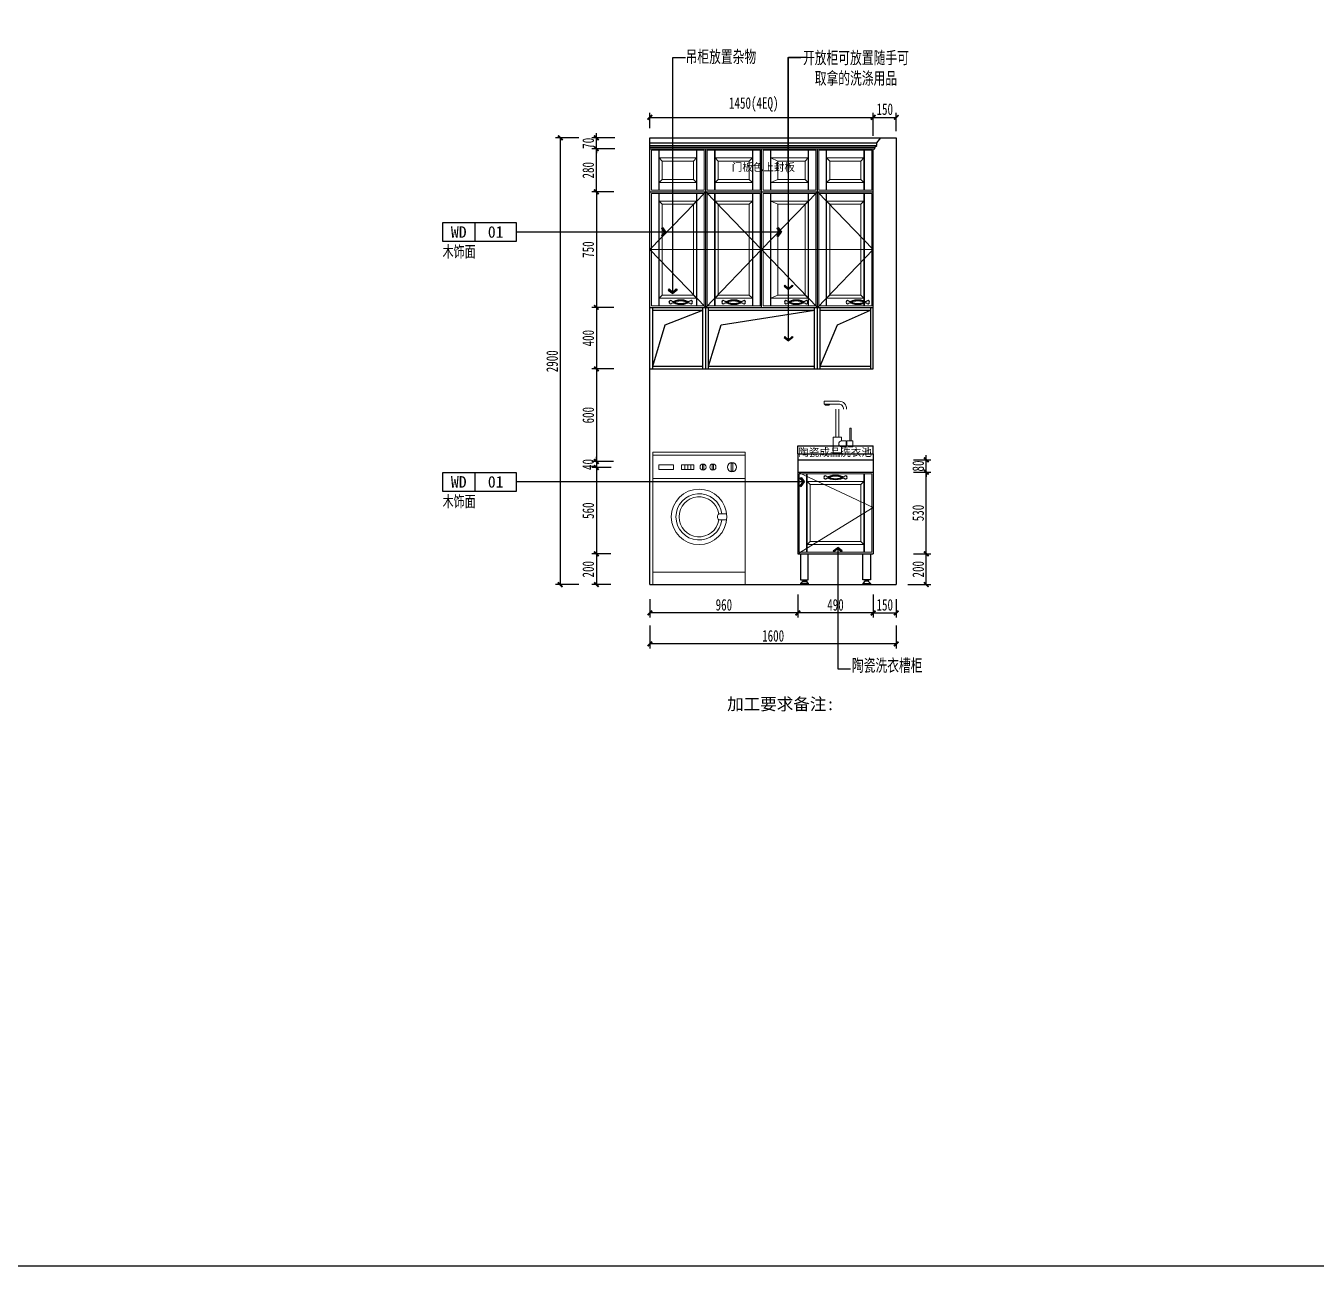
# Model space of a CAD drawing. Header units: millimetres. Extents: x 3104083 to 3173399, y -3165492 to -3044687.
# Drawn here: x 3148257 to 3156638, y -3165492 to -3157441 of the extents above; entities that cross this region are included whole.
import ezdxf
from ezdxf.enums import TextEntityAlignment as Align

# ---------------------------------------------------------------- set-up
doc = ezdxf.new("R2010")
doc.units = ezdxf.units.MM
doc.header["$LTSCALE"] = 500
doc.header["$MEASUREMENT"] = 0
doc.header["$PDMODE"] = 2
doc.linetypes.add('ACAD_ISO03W100', pattern=[30, 12, -18])
doc.layers.get('0').update_dxf_attribs({"linetype": 'CONTINUOUS'})
doc.layers.get('DEFPOINTS').update_dxf_attribs({"linetype": 'CONTINUOUS'})
for name, color, linetype in [('D-节点尺寸', 5, 'CONTINUOUS'), ('P-完成面', 3, 'CONTINUOUS'), ('W-基础引线', 35, 'CONTINUOUS'), ('W-文字', 35, 'CONTINUOUS'), ('ZB_厨柜', 7, 'CONTINUOUS'), ('台面', 4, 'CONTINUOUS'), ('柜体', 2, 'CONTINUOUS')]:
    doc.layers.add(name, color=color, linetype=linetype)
for name, color, linetype, lineweight in [('墙体', 6, 'CONTINUOUS', 25), ('电器', 85, 'CONTINUOUS', 15), ('辅助线', 252, 'CONTINUOUS', 13)]:
    doc.layers.add(name, color=color, linetype=linetype, lineweight=lineweight)
doc.styles.add('DIM', font='SimSun.ttf', dxfattribs={"width": 0.7})
doc.styles.add('NAME-1', font='SIMHEI.TTF')
doc.styles.add('WORD-1', font='SimSun.ttf', dxfattribs={"width": 0.7})
doc.styles.add('ZB_宋体', font='SimSun.ttf', dxfattribs={"height": 80})
doc.dimstyles.new('30', dxfattribs={"dimscale": 30, "dimtxt": 2.5, "dimasz": 1, "dimexe": 1, "dimexo": 1, "dimgap": 0.5, "dimtad": 1, "dimdec": 0, "dimzin": 0, "dimdsep": 46, "dimtxsty": 'DIM', "dimblk": 'ARCHTICK', "dimcen": 0, "dimclrd": 5, "dimclre": 5, "dimclrt": 35, "dimadec": 0, "dimazin": 0, "dimtfac": 0.5, "dimtdec": 0, "dimtix": 1, "dimtmove": 2, "dimatfit": 2, "dimldrblk": 'A', "dimfxl": 0, "dimtolj": 1, "dimtzin": 0, "dimlwd": -1, "dimlwe": -1, "dimarcsym": 0})
doc.dimstyles.new('基础引线', dxfattribs={"dimtxt": 3, "dimasz": 0.7, "dimexe": 2, "dimexo": 6, "dimgap": 1, "dimtad": 1, "dimdec": 0, "dimdsep": 46, "dimtxsty": 'Standard', "dimblk1": 'A', "dimblk2": 'A', "dimsah": 1, "dimcen": 3, "dimdle": 200, "dimclrd": 256, "dimclre": 256, "dimclrt": 2, "dimadec": 0, "dimazin": 0, "dimtfac": 1, "dimtdec": 0, "dimtix": 1, "dimtmove": 1, "dimatfit": 3, "dimldrblk": 'A', "dimfxl": 0, "dimtvp": 1, "dimtolj": 1, "dimtzin": 0, "dimarcsym": 0})

# ---------------------------------------------------------------- blocks, each defined once
blk = doc.blocks.new('_ArchTick')
at = {"color": 0, "linetype": 'ByBlock', "const_width": 0.4}
blk.add_lwpolyline([(-0.5, -0.5), (0.5, 0.5)], dxfattribs=at)
blk = doc.blocks.new('*D2034')
at = {"layer": 'DEFPOINTS', "color": 0, "ltscale": 100}
for p in [(3153271.1, -3160868.2), (3153761.1, -3160868.2), (3153271.1, -3161252.2)]:
    blk.add_point(p, dxfattribs=at)
at = {"layer": 'P-完成面', "color": 5, "ltscale": 100}
for p, q in [((3153271.1, -3161132.2), (3153271.1, -3161282.2)), ((3153761.1, -3161132.2), (3153761.1, -3161282.2)), ((3153761.1, -3161252.2), (3153271.1, -3161252.2))]:
    blk.add_line(p, q, dxfattribs=at)
at = {"layer": 'P-完成面', "color": 5, "ltscale": 100, "xscale": 30, "yscale": 30, "zscale": 30, "rotation": 180}
blk.add_blockref('_ArchTick', (3153271.1, -3161252.2), dxfattribs=at)
at = {"layer": 'P-完成面', "color": 5, "ltscale": 100, "xscale": 30, "yscale": 30, "zscale": 30}
blk.add_blockref('_ArchTick', (3153761.1, -3161252.2), dxfattribs=at)
at = {"layer": 'P-完成面', "color": 35, "ltscale": 100, "insert": (3153516.1, -3161199.7), "char_height": 75, "attachment_point": 5, "style": 'DIM'}
blk.add_mtext('\\A1;490', dxfattribs=at)
blk = doc.blocks.new('A')
for p, q in [((-0.37, 0), (-2.13, 0)), ((-1.44, 1.15), (-1.09, 1.44)), ((-1.44, 1.15), (-0.37, 0)), ((-1.44, -1.15), (-0.37, 0)), ((-1.09, 1.44), (0, 0)), ((-1.09, -1.44), (0, 0)), ((-1.44, -1.15), (-1.09, -1.44))]:
    blk.add_line(p, q)
for points in [[(-1.44, 1.15), (-1.09, 1.44), (-0.37, 0), (0, 0)], [(-1.44, -1.15), (-1.09, -1.44), (-0.37, 0), (0, 0)]]:
    blk.add_solid(points)
blk = doc.blocks.new('*D2035')
at = {"layer": 'DEFPOINTS', "color": 0, "ltscale": 100}
for p in [(3153271.1, -3160868.2), (3152311.1, -3161131.6), (3152311.1, -3161252.2)]:
    blk.add_point(p, dxfattribs=at)
at = {"layer": 'P-完成面', "color": 5, "ltscale": 100}
for p, q in [((3152311.1, -3161161.6), (3152311.1, -3161282.2)), ((3153271.1, -3161132.2), (3153271.1, -3161282.2)), ((3153271.1, -3161252.2), (3152311.1, -3161252.2))]:
    blk.add_line(p, q, dxfattribs=at)
at = {"layer": 'P-完成面', "color": 5, "ltscale": 100, "xscale": 30, "yscale": 30, "zscale": 30, "rotation": 180}
blk.add_blockref('_ArchTick', (3152311.1, -3161252.2), dxfattribs=at)
at = {"layer": 'P-完成面', "color": 5, "ltscale": 100, "xscale": 30, "yscale": 30, "zscale": 30}
blk.add_blockref('_ArchTick', (3153271.1, -3161252.2), dxfattribs=at)
at = {"layer": 'P-完成面', "color": 35, "ltscale": 100, "insert": (3152791.1, -3161199.7), "char_height": 75, "attachment_point": 5, "style": 'DIM'}
blk.add_mtext('\\A1;960', dxfattribs=at)
blk = doc.blocks.new('*D2036')
at = {"layer": 'DEFPOINTS', "color": 0, "ltscale": 100}
for p in [(3153761.1, -3158034.8), (3152311.1, -3158134.8), (3153761.1, -3158256.8)]:
    blk.add_point(p, dxfattribs=at)
at = {"layer": 'P-完成面', "color": 5, "ltscale": 100}
for p, q in [((3152311.1, -3158104.8), (3152311.1, -3158004.8)), ((3152311.1, -3158034.8), (3153761.1, -3158034.8)), ((3153761.1, -3158154.8), (3153761.1, -3158004.8))]:
    blk.add_line(p, q, dxfattribs=at)
at = {"layer": 'P-完成面', "color": 5, "ltscale": 100, "xscale": 30, "yscale": 30, "zscale": 30, "rotation": 180}
blk.add_blockref('_ArchTick', (3152311.1, -3158034.8), dxfattribs=at)
at = {"layer": 'P-完成面', "color": 5, "ltscale": 100, "xscale": 30, "yscale": 30, "zscale": 30}
blk.add_blockref('_ArchTick', (3153761.1, -3158034.8), dxfattribs=at)
at = {"layer": 'P-完成面', "color": 35, "ltscale": 100, "insert": (3152985.2, -3157951.5), "char_height": 75, "attachment_point": 5, "style": 'DIM'}
blk.add_mtext('\\A1;1450(4EQ)', dxfattribs=at)
blk = doc.blocks.new('*D2037')
at = {"layer": 'DEFPOINTS', "color": 0, "ltscale": 100}
for p in [(3152311.1, -3161131.8), (3153911.1, -3161131.8), (3152311.1, -3161453.4)]:
    blk.add_point(p, dxfattribs=at)
at = {"layer": 'P-完成面', "color": 5, "ltscale": 100}
for p, q in [((3152311.1, -3161333.4), (3152311.1, -3161483.4)), ((3153911.1, -3161333.4), (3153911.1, -3161483.4)), ((3153911.1, -3161453.4), (3152311.1, -3161453.4))]:
    blk.add_line(p, q, dxfattribs=at)
at = {"layer": 'P-完成面', "color": 5, "ltscale": 100, "xscale": 30, "yscale": 30, "zscale": 30, "rotation": 180}
blk.add_blockref('_ArchTick', (3152311.1, -3161453.4), dxfattribs=at)
at = {"layer": 'P-完成面', "color": 5, "ltscale": 100, "xscale": 30, "yscale": 30, "zscale": 30}
blk.add_blockref('_ArchTick', (3153911.1, -3161453.4), dxfattribs=at)
at = {"layer": 'P-完成面', "color": 35, "ltscale": 100, "insert": (3153111.1, -3161400.9), "char_height": 75, "attachment_point": 5, "style": 'DIM'}
blk.add_mtext('\\A1;1600', dxfattribs=at)
blk = doc.blocks.new('洗衣机立面')
at = {"layer": '电器'}
for p, q in [((221968.9, -105960.2), (221968.9, -106820.2)), ((222568.9, -105960.2), (221968.9, -105960.2)), ((222568.9, -105980.2), (221968.9, -105980.2)), ((222568.9, -106820.2), (222568.9, -105960.2)), ((222007.2, -106042.9), (222007.2, -106072.9)), ((222103.2, -106042.9), (222007.2, -106042.9)), ((222007.2, -106072.9), (222103.2, -106072.9)), ((222103.2, -106072.9), (222103.2, -106042.9)), ((222236.1, -106042.9), (222156.1, -106042.9)), ((222156.1, -106042.9), (222156.1, -106072.9)), ((222156.1, -106072.9), (222236.1, -106072.9)), ((222176.1, -106072.9), (222176.1, -106042.9)), ((222196.1, -106072.9), (222196.1, -106042.9)), ((222216.1, -106072.9), (222216.1, -106042.9)), ((222236.1, -106072.9), (222236.1, -106042.9)), ((222291.7, -106042.4), (222291.7, -106072.9)), ((222299.2, -106072.9), (222299.2, -106042.4)), ((222355, -106042.4), (222355, -106072.9)), ((222362.5, -106072.9), (222362.5, -106042.4)), ((222478.7, -106033.7), (222478.7, -106082)), ((222487.6, -106082), (222487.6, -106033.7)), ((222568.9, -106130.2), (221968.9, -106130.2)), ((222447.8, -106360.2), (222397.4, -106360.2)), ((222447.8, -106400.2), (222397.4, -106400.2)), ((221968.9, -106740.2), (222568.9, -106740.2)), ((221968.9, -106820.2), (222568.9, -106820.2))]:
    blk.add_line(p, q, dxfattribs=at)
for centre, radius in [((222295.3, -106057.5), 20), ((222358.6, -106057.5), 20), ((222483, -106057.7), 30), ((222268.9, -106380.2), 180)]:
    blk.add_circle(centre, radius, dxfattribs=at)
for centre, radius, start, end in [((222295.4, -106045.8), 5.11, 42.9654, 137.0346), ((222295.4, -106069.4), 5.11, 222.9654, 317.0346), ((222358.7, -106045.8), 5.11, 42.9654, 137.0346), ((222358.7, -106069.4), 5.11, 222.9654, 317.0346), ((222483.1, -106037.4), 5.81, 39.84722, 140.15278), ((222483.1, -106078.3), 5.81, 219.84722, 320.15278), ((222268.9, -106380.2), 150, 7.66226, 352.33774), ((222268.9, -106380.2), 130, 8.84988, 351.15012), ((222415.8, -106380.2), 27.2, 132.7055, 227.2945)]:
    blk.add_arc(centre, radius, start, end, dxfattribs=at)
blk = doc.blocks.new('*D2038')
at = {"layer": 'DEFPOINTS', "color": 0, "ltscale": 100}
for p in [(3153761.1, -3160868.2), (3153911.1, -3161131.8), (3153911.1, -3161252.2)]:
    blk.add_point(p, dxfattribs=at)
at = {"layer": 'P-完成面', "color": 5, "ltscale": 100}
for p, q in [((3153761.1, -3161132.2), (3153761.1, -3161282.2)), ((3153911.1, -3161161.8), (3153911.1, -3161282.2)), ((3153761.1, -3161252.2), (3153911.1, -3161252.2))]:
    blk.add_line(p, q, dxfattribs=at)
at = {"layer": 'P-完成面', "color": 5, "ltscale": 100, "xscale": 30, "yscale": 30, "zscale": 30, "rotation": 180}
blk.add_blockref('_ArchTick', (3153761.1, -3161252.2), dxfattribs=at)
at = {"layer": 'P-完成面', "color": 5, "ltscale": 100, "xscale": 30, "yscale": 30, "zscale": 30}
blk.add_blockref('_ArchTick', (3153911.1, -3161252.2), dxfattribs=at)
at = {"layer": 'P-完成面', "color": 35, "ltscale": 100, "insert": (3153836.1, -3161199.7), "char_height": 75, "attachment_point": 5, "style": 'DIM'}
blk.add_mtext('\\A1;150', dxfattribs=at)
blk = doc.blocks.new('*D2039')
at = {"layer": 'DEFPOINTS', "color": 0, "ltscale": 100}
for p in [(3152106.3, -3158518.2), (3151963, -3159268.2), (3152106.3, -3159268.2)]:
    blk.add_point(p, dxfattribs=at)
at = {"layer": 'P-完成面', "color": 5, "ltscale": 100}
for p, q in [((3152076.3, -3158518.2), (3151933, -3158518.2)), ((3151963, -3158518.2), (3151963, -3159268.2)), ((3152076.3, -3159268.2), (3151933, -3159268.2))]:
    blk.add_line(p, q, dxfattribs=at)
at = {"layer": 'P-完成面', "color": 5, "ltscale": 100, "xscale": 30, "yscale": 30, "zscale": 30}
for p, rotation in [((3151963, -3158518.2), 90), ((3151963, -3159268.2), 270)]:
    blk.add_blockref('_ArchTick', p, dxfattribs=dict(at, rotation=rotation))
at = {"layer": 'P-完成面', "color": 35, "ltscale": 100, "insert": (3151910.5, -3158893.2), "char_height": 75, "attachment_point": 5, "rotation": 90, "style": 'DIM'}
blk.add_mtext('\\A1;750', dxfattribs=at)
blk = doc.blocks.new('*D2040')
at = {"layer": 'DEFPOINTS', "color": 0, "ltscale": 100}
for p in [(3152106.3, -3159268.2), (3151963, -3159668.2), (3152106.3, -3159668.2)]:
    blk.add_point(p, dxfattribs=at)
at = {"layer": 'P-完成面', "color": 5, "ltscale": 100}
for p, q in [((3152076.3, -3159268.2), (3151933, -3159268.2)), ((3151963, -3159268.2), (3151963, -3159668.2)), ((3152076.3, -3159668.2), (3151933, -3159668.2))]:
    blk.add_line(p, q, dxfattribs=at)
at = {"layer": 'P-完成面', "color": 5, "ltscale": 100, "xscale": 30, "yscale": 30, "zscale": 30}
for p, rotation in [((3151963, -3159268.2), 90), ((3151963, -3159668.2), 270)]:
    blk.add_blockref('_ArchTick', p, dxfattribs=dict(at, rotation=rotation))
at = {"layer": 'P-完成面', "color": 35, "ltscale": 100, "insert": (3151910.5, -3159468.2), "char_height": 75, "attachment_point": 5, "rotation": 90, "style": 'DIM'}
blk.add_mtext('\\A1;400', dxfattribs=at)
blk = doc.blocks.new('*D2041')
at = {"layer": 'DEFPOINTS', "color": 0, "ltscale": 100}
for p in [(3152106.3, -3159668.2), (3151963, -3160268.2), (3152104.1, -3160268.2)]:
    blk.add_point(p, dxfattribs=at)
at = {"layer": 'P-完成面', "color": 5, "ltscale": 100}
for p, q in [((3152076.3, -3159668.2), (3151933, -3159668.2)), ((3151963, -3159668.2), (3151963, -3160268.2)), ((3152074.1, -3160268.2), (3151933, -3160268.2))]:
    blk.add_line(p, q, dxfattribs=at)
at = {"layer": 'P-完成面', "color": 5, "ltscale": 100, "xscale": 30, "yscale": 30, "zscale": 30}
for p, rotation in [((3151963, -3159668.2), 90), ((3151963, -3160268.2), 270)]:
    blk.add_blockref('_ArchTick', p, dxfattribs=dict(at, rotation=rotation))
at = {"layer": 'P-完成面', "color": 35, "ltscale": 100, "insert": (3151910.5, -3159968.2), "char_height": 75, "attachment_point": 5, "rotation": 90, "style": 'DIM'}
blk.add_mtext('\\A1;600', dxfattribs=at)
blk = doc.blocks.new('*D2042')
at = {"layer": 'DEFPOINTS', "color": 0, "ltscale": 100}
for p in [(3151963, -3160308.2), (3152089.2, -3160308.2), (3152104.1, -3160268.2)]:
    blk.add_point(p, dxfattribs=at)
at = {"layer": 'P-完成面', "color": 5, "ltscale": 100}
for p, q in [((3151963, -3160268.2), (3151963, -3160238.2)), ((3152074.1, -3160268.2), (3151933, -3160268.2)), ((3152059.2, -3160308.2), (3151933, -3160308.2)), ((3151963, -3160268.2), (3151963, -3160308.2)), ((3151963, -3160308.2), (3151963, -3160338.2))]:
    blk.add_line(p, q, dxfattribs=at)
at = {"layer": 'P-完成面', "color": 5, "ltscale": 100, "xscale": 30, "yscale": 30, "zscale": 30}
for p, rotation in [((3151963, -3160268.2), 270), ((3151963, -3160308.2), 90)]:
    blk.add_blockref('_ArchTick', p, dxfattribs=dict(at, rotation=rotation))
at = {"layer": 'P-完成面', "color": 35, "ltscale": 100, "insert": (3151910.5, -3160288.2), "char_height": 75, "attachment_point": 5, "rotation": 90, "style": 'DIM'}
blk.add_mtext('\\A1;40', dxfattribs=at)
blk = doc.blocks.new('*D2043')
at = {"layer": 'DEFPOINTS', "color": 0, "ltscale": 100}
for p in [(3152089.2, -3160308.2), (3151963, -3160868.2), (3152087.6, -3160868.2)]:
    blk.add_point(p, dxfattribs=at)
at = {"layer": 'P-完成面', "color": 5, "ltscale": 100}
for p, q in [((3152059.2, -3160308.2), (3151933, -3160308.2)), ((3151963, -3160308.2), (3151963, -3160868.2)), ((3152057.6, -3160868.2), (3151933, -3160868.2))]:
    blk.add_line(p, q, dxfattribs=at)
at = {"layer": 'P-完成面', "color": 5, "ltscale": 100, "xscale": 30, "yscale": 30, "zscale": 30}
for p, rotation in [((3151963, -3160308.2), 90), ((3151963, -3160868.2), 270)]:
    blk.add_blockref('_ArchTick', p, dxfattribs=dict(at, rotation=rotation))
at = {"layer": 'P-完成面', "color": 35, "ltscale": 100, "insert": (3151910.5, -3160588.2), "char_height": 75, "attachment_point": 5, "rotation": 90, "style": 'DIM'}
blk.add_mtext('\\A1;560', dxfattribs=at)
blk = doc.blocks.new('*D2044')
at = {"layer": 'DEFPOINTS', "color": 0, "ltscale": 100}
for p in [(3152087.6, -3160868.2), (3151963, -3161068.2), (3152087.6, -3161068.2)]:
    blk.add_point(p, dxfattribs=at)
at = {"layer": 'P-完成面', "color": 5, "ltscale": 100}
for p, q in [((3152057.6, -3160868.2), (3151933, -3160868.2)), ((3151963, -3160868.2), (3151963, -3161068.2)), ((3152057.6, -3161068.2), (3151933, -3161068.2))]:
    blk.add_line(p, q, dxfattribs=at)
at = {"layer": 'P-完成面', "color": 5, "ltscale": 100, "xscale": 30, "yscale": 30, "zscale": 30}
for p, rotation in [((3151963, -3160868.2), 90), ((3151963, -3161068.2), 270)]:
    blk.add_blockref('_ArchTick', p, dxfattribs=dict(at, rotation=rotation))
at = {"layer": 'P-完成面', "color": 35, "ltscale": 100, "insert": (3151910.5, -3160968.2), "char_height": 75, "attachment_point": 5, "rotation": 90, "style": 'DIM'}
blk.add_mtext('\\A1;200', dxfattribs=at)
blk = doc.blocks.new('*D2045')
at = {"layer": 'DEFPOINTS', "color": 0, "ltscale": 100}
for p in [(3152125.6, -3158168.2), (3151728.6, -3161068.2), (3152087.6, -3161068.2)]:
    blk.add_point(p, dxfattribs=at)
at = {"layer": 'P-完成面', "color": 5, "ltscale": 100}
for p, q in [((3151848.6, -3158168.2), (3151698.6, -3158168.2)), ((3151728.6, -3158168.2), (3151728.6, -3161068.2)), ((3151848.6, -3161068.2), (3151698.6, -3161068.2))]:
    blk.add_line(p, q, dxfattribs=at)
at = {"layer": 'P-完成面', "color": 5, "ltscale": 100, "xscale": 30, "yscale": 30, "zscale": 30}
for p, rotation in [((3151728.6, -3158168.2), 90), ((3151728.6, -3161068.2), 270)]:
    blk.add_blockref('_ArchTick', p, dxfattribs=dict(at, rotation=rotation))
at = {"layer": 'P-完成面', "color": 35, "ltscale": 100, "insert": (3151676.1, -3159618.2), "char_height": 75, "attachment_point": 5, "rotation": 90, "style": 'DIM'}
blk.add_mtext('\\A1;2900', dxfattribs=at)
blk = doc.blocks.new('*D2046')
at = {"layer": 'DEFPOINTS', "color": 0, "ltscale": 100}
for p in [(3151963, -3158238.2), (3152125.6, -3158238.2), (3152106.3, -3158518.2)]:
    blk.add_point(p, dxfattribs=at)
at = {"layer": 'P-完成面', "color": 5, "ltscale": 100}
for p, q in [((3152083, -3158238.2), (3151933, -3158238.2)), ((3151963, -3158518.2), (3151963, -3158238.2)), ((3152076.3, -3158518.2), (3151933, -3158518.2))]:
    blk.add_line(p, q, dxfattribs=at)
at = {"layer": 'P-完成面', "color": 5, "ltscale": 100, "xscale": 30, "yscale": 30, "zscale": 30}
for p, rotation in [((3151963, -3158238.2), 90), ((3151963, -3158518.2), 270)]:
    blk.add_blockref('_ArchTick', p, dxfattribs=dict(at, rotation=rotation))
at = {"layer": 'P-完成面', "color": 35, "ltscale": 100, "insert": (3151910.5, -3158378.2), "char_height": 75, "attachment_point": 5, "rotation": 90, "style": 'DIM'}
blk.add_mtext('\\A1;280', dxfattribs=at)
blk = doc.blocks.new('182')
at = {"layer": 'ZB_厨柜', "color": 253}
for centre, radius, start, end in [((71329.5, -32480.6), 10, 55.10944, 304.89056), ((71346.9, -32452.8), 22.8, 239.43419, 295.29505), ((71346.9, -32508.5), 22.8, 64.70495, 120.56581), ((71445.2, -32452.8), 22.8, 244.70795, 300.5688), ((71445.2, -32508.4), 22.8, 59.43719, 115.29805), ((71462.5, -32480.6), 10, 234.90562, 124.88071)]:
    blk.add_arc(centre, radius, start, end, dxfattribs=at)
blk.add_ellipse((71396, -32480.6), major_axis=(-44.6, 0), ratio=0.345562, dxfattribs=at)
blk.add_open_spline([(71356.4, -32480.6), (71356.4, -32480.6), (71356.4, -32480.7), (71356.4, -32480.8), (71356.5, -32480.9), (71356.7, -32481.3), (71356.8, -32481.5), (71357.3, -32482), (71357.5, -32482.3), (71358.6, -32483.2), (71359.5, -32483.8), (71361.9, -32485.1), (71363.4, -32485.8), (71366.6, -32487), (71368.5, -32487.6), (71372.5, -32488.6), (71374.6, -32489.1), (71380.7, -32490.1), (71384.9, -32490.6), (71393.4, -32491.1), (71397.8, -32491.1), (71406.4, -32490.7), (71410.6, -32490.2), (71418.3, -32489), (71421.8, -32488.1), (71426.8, -32486.5), (71428.6, -32485.8), (71431.5, -32484.4), (71432.7, -32483.7), (71434.2, -32482.6), (71434.6, -32482.2), (71435.2, -32481.5), (71435.4, -32481.2), (71435.6, -32480.9), (71435.6, -32480.8), (71435.7, -32480.6), (71435.7, -32480.6), (71435.7, -32480.6), (71435.7, -32480.5), (71435.6, -32480.4), (71435.6, -32480.2), (71435.3, -32479.9), (71435.2, -32479.7), (71434.7, -32479.2), (71434.5, -32478.9), (71433.4, -32478), (71432.4, -32477.3), (71429.9, -32476), (71428.5, -32475.3), (71425.1, -32474.1), (71423.2, -32473.5), (71419.1, -32472.5), (71416.9, -32472), (71410.7, -32471), (71406.5, -32470.6), (71397.9, -32470.1), (71393.5, -32470.1), (71384.9, -32470.6), (71380.8, -32471.1), (71373.1, -32472.4), (71369.6, -32473.3), (71364.7, -32474.9), (71363.1, -32475.6), (71360.3, -32476.9), (71359.2, -32477.6), (71357.8, -32478.7), (71357.4, -32479.1), (71356.8, -32479.8), (71356.6, -32480), (71356.5, -32480.4), (71356.4, -32480.5), (71356.4, -32480.6), (71356.4, -32480.6), (71356.4, -32480.6)], degree=3, knots=[0, 0, 0, 0, 0.09599, 0.09599, 0.19198, 0.19198, 0.28797, 0.28797, 0.38396, 0.38396, 0.56459, 0.56459, 0.74522, 0.74522, 0.92585, 0.92585, 1.10648, 1.10648, 1.409669, 1.409669, 1.712859, 1.712859, 2.016048, 2.016048, 2.319237, 2.319237, 2.516071, 2.516071, 2.712905, 2.712905, 2.839586, 2.839586, 2.966267, 2.966267, 3.06056, 3.06056, 3.154854, 3.154854, 3.249148, 3.249148, 3.343442, 3.343442, 3.437735, 3.437735, 3.532029, 3.532029, 3.714701, 3.714701, 3.897373, 3.897373, 4.080045, 4.080045, 4.262717, 4.262717, 4.567087, 4.567087, 4.871458, 4.871458, 5.175828, 5.175828, 5.480199, 5.480199, 5.672389, 5.672389, 5.86458, 5.86458, 5.989753, 5.989753, 6.114926, 6.114926, 6.208858, 6.208858, 6.283185, 6.283185, 6.283185, 6.283185], dxfattribs=at)
blk = doc.blocks.new('*D2058')
at = {"layer": 'DEFPOINTS', "color": 0, "ltscale": 100}
for p in [(3151963, -3158168.2), (3152125.6, -3158168.2), (3152125.6, -3158238.2)]:
    blk.add_point(p, dxfattribs=at)
at = {"layer": 'P-完成面', "color": 5, "ltscale": 100}
for p, q in [((3151963, -3158168.2), (3151963, -3158138.2)), ((3152083, -3158168.2), (3151933, -3158168.2)), ((3152083, -3158238.2), (3151933, -3158238.2)), ((3151963, -3158238.2), (3151963, -3158168.2)), ((3151963, -3158238.2), (3151963, -3158268.2))]:
    blk.add_line(p, q, dxfattribs=at)
at = {"layer": 'P-完成面', "color": 5, "ltscale": 100, "xscale": 30, "yscale": 30, "zscale": 30}
for p, rotation in [((3151963, -3158168.2), 270), ((3151963, -3158238.2), 90)]:
    blk.add_blockref('_ArchTick', p, dxfattribs=dict(at, rotation=rotation))
at = {"layer": 'P-完成面', "color": 35, "ltscale": 100, "insert": (3151910.5, -3158203.2), "char_height": 75, "attachment_point": 5, "rotation": 90, "style": 'DIM'}
blk.add_mtext('\\A1;70', dxfattribs=at)
blk = doc.blocks.new('*D2061')
at = {"layer": 'DEFPOINTS', "color": 0, "ltscale": 100}
for p in [(3153991.9, -3160338.2), (3154105.9, -3160338.2), (3153991.9, -3160868.2)]:
    blk.add_point(p, dxfattribs=at)
at = {"layer": 'P-完成面', "color": 5, "ltscale": 100}
for p, q in [((3154021.9, -3160338.2), (3154135.9, -3160338.2)), ((3154105.9, -3160868.2), (3154105.9, -3160338.2)), ((3154021.9, -3160868.2), (3154135.9, -3160868.2))]:
    blk.add_line(p, q, dxfattribs=at)
at = {"layer": 'P-完成面', "color": 5, "ltscale": 100, "xscale": 30, "yscale": 30, "zscale": 30}
for p, rotation in [((3154105.9, -3160338.2), 90), ((3154105.9, -3160868.2), 270)]:
    blk.add_blockref('_ArchTick', p, dxfattribs=dict(at, rotation=rotation))
at = {"layer": 'P-完成面', "color": 35, "ltscale": 100, "insert": (3154053.4, -3160603.2), "char_height": 75, "attachment_point": 5, "rotation": 90, "style": 'DIM'}
blk.add_mtext('\\A1;530', dxfattribs=at)
blk = doc.blocks.new('*D2062')
at = {"layer": 'DEFPOINTS', "color": 0, "ltscale": 100}
for p in [(3153991.9, -3160258.2), (3154105.9, -3160258.2), (3153991.9, -3160338.2)]:
    blk.add_point(p, dxfattribs=at)
at = {"layer": 'P-完成面', "color": 5, "ltscale": 100}
for p, q in [((3154105.9, -3160258.2), (3154105.9, -3160228.2)), ((3154021.9, -3160258.2), (3154135.9, -3160258.2)), ((3154105.9, -3160338.2), (3154105.9, -3160258.2)), ((3154021.9, -3160338.2), (3154135.9, -3160338.2)), ((3154105.9, -3160338.2), (3154105.9, -3160368.2))]:
    blk.add_line(p, q, dxfattribs=at)
at = {"layer": 'P-完成面', "color": 5, "ltscale": 100, "xscale": 30, "yscale": 30, "zscale": 30}
for p, rotation in [((3154105.9, -3160258.2), 270), ((3154105.9, -3160338.2), 90)]:
    blk.add_blockref('_ArchTick', p, dxfattribs=dict(at, rotation=rotation))
at = {"layer": 'P-完成面', "color": 35, "ltscale": 100, "insert": (3154053.4, -3160298.2), "char_height": 75, "attachment_point": 5, "rotation": 90, "style": 'DIM'}
blk.add_mtext('\\A1;80', dxfattribs=at)
blk = doc.blocks.new('材料索引')
at = {"color": 35}
blk.add_line((7, 2), (7, -2), dxfattribs=at)
at = {"color": 4}
blk.add_lwpolyline([(0, 2), (0, -2), (16, -2), (16, 2)], close=True, dxfattribs=at)
at = {"color": 2, "ltscale": 20, "style": 'NAME-1'}
for tag, p in [('WD', (3.5, 0)), ('01', (11.5, 0))]:
    blk.add_attdef(tag, text='', height=2.5, dxfattribs=at).set_placement(p, align=Align.MIDDLE)
at = {"color": 35, "ltscale": 0.5, "style": 'WORD-1', "width": 0.7}
blk.add_attdef('木饰面', (0, -5.97), '', height=2.5, dxfattribs=at)
blk = doc.blocks.new('*D2085')
at = {"layer": 'DEFPOINTS', "color": 0, "ltscale": 100}
for p in [(3153991.9, -3160868.2), (3154105.9, -3160868.2), (3153911.1, -3161068.2)]:
    blk.add_point(p, dxfattribs=at)
at = {"layer": 'P-完成面', "color": 5, "ltscale": 100}
for p, q in [((3154021.9, -3160868.2), (3154135.9, -3160868.2)), ((3154105.9, -3161068.2), (3154105.9, -3160868.2)), ((3153985.9, -3161068.2), (3154135.9, -3161068.2))]:
    blk.add_line(p, q, dxfattribs=at)
at = {"layer": 'P-完成面', "color": 5, "ltscale": 100, "xscale": 30, "yscale": 30, "zscale": 30}
for p, rotation in [((3154105.9, -3160868.2), 90), ((3154105.9, -3161068.2), 270)]:
    blk.add_blockref('_ArchTick', p, dxfattribs=dict(at, rotation=rotation))
at = {"layer": 'P-完成面', "color": 35, "ltscale": 100, "insert": (3154053.4, -3160968.2), "char_height": 75, "attachment_point": 5, "rotation": 90, "style": 'DIM'}
blk.add_mtext('\\A1;200', dxfattribs=at)
blk = doc.blocks.new('*D2188')
at = {"layer": 'DEFPOINTS', "color": 0, "ltscale": 100}
for p in [(3153911.1, -3158034.8), (3153911.1, -3158155.2), (3153761.1, -3158418.8)]:
    blk.add_point(p, dxfattribs=at)
at = {"layer": 'P-完成面', "color": 5, "ltscale": 100}
for p, q in [((3153761.1, -3158154.8), (3153761.1, -3158004.8)), ((3153761.1, -3158034.8), (3153911.1, -3158034.8)), ((3153911.1, -3158125.2), (3153911.1, -3158004.8))]:
    blk.add_line(p, q, dxfattribs=at)
at = {"layer": 'P-完成面', "color": 5, "ltscale": 100, "xscale": 30, "yscale": 30, "zscale": 30, "rotation": 180}
blk.add_blockref('_ArchTick', (3153761.1, -3158034.8), dxfattribs=at)
at = {"layer": 'P-完成面', "color": 5, "ltscale": 100, "xscale": 30, "yscale": 30, "zscale": 30}
blk.add_blockref('_ArchTick', (3153911.1, -3158034.8), dxfattribs=at)
at = {"layer": 'P-完成面', "color": 35, "ltscale": 100, "insert": (3153836.1, -3157982.3), "char_height": 75, "attachment_point": 5, "style": 'DIM'}
blk.add_mtext('\\A1;150', dxfattribs=at)

msp = doc.modelspace()

# ---------------------------------------------------------------- linework, layer by layer
at = {"layer": 'D-节点尺寸', "color": 251, "ltscale": 100}
msp.add_lwpolyline([(3104083.146, -3150662.751), (3173399.353, -3150662.751), (3173399.353, -3165492.393), (3104083.146, -3165492.393)], close=True, dxfattribs=at)
at = {"layer": '台面', "linetype": 'ACAD_ISO03W100'}
for p, q in [((3153271.098, -3160218.172), (3153271.098, -3160168.172)), ((3153271.098, -3160168.172), (3153761.098, -3160168.172)), ((3153761.098, -3160218.172), (3153761.098, -3160168.172))]:
    msp.add_line(p, q, dxfattribs=at)
at = {"layer": '台面'}
for p, q in [((3153271.098, -3160218.172), (3153271.098, -3160258.172)), ((3153271.098, -3160218.172), (3153761.098, -3160218.172)), ((3153761.098, -3160218.172), (3153761.098, -3160258.172)), ((3153271.098, -3160258.172), (3153761.098, -3160258.172))]:
    msp.add_line(p, q, dxfattribs=at)
at = {"layer": '墙体'}
for p, q in [((3152311.098, -3161068.172), (3152311.098, -3158168.172)), ((3152311.098, -3158168.172), (3153911.098, -3158168.172)), ((3153911.098, -3158168.172), (3153911.098, -3161068.172)), ((3152311.098, -3161068.172), (3153911.098, -3161068.172))]:
    msp.add_line(p, q, dxfattribs=at)
at = {"layer": '柜体'}
for p, q in [((3152311.098, -3158168.172), (3153810.603, -3158168.172)), ((3152311.098, -3158199.87), (3153784.338, -3158199.87)), ((3152311.098, -3158218.172), (3153784.338, -3158218.172)), ((3152311.098, -3158228.172), (3153771.098, -3158228.172)), ((3152311.098, -3158238.172), (3153771.098, -3158238.172)), ((3152673.598, -3159668.172), (3152673.598, -3158238.172)), ((3153036.098, -3159268.172), (3153036.098, -3158238.172)), ((3153398.598, -3159668.172), (3153398.598, -3158238.172)), ((3153761.098, -3159668.172), (3153761.098, -3158238.172)), ((3153761.098, -3159668.172), (3153761.098, -3158238.172)), ((3153771.098, -3158228.172), (3153784.338, -3158218.172)), ((3153771.098, -3158238.172), (3153771.098, -3158228.172)), ((3153784.338, -3158199.87), (3153810.603, -3158168.172)), ((3153784.338, -3158218.172), (3153784.338, -3158199.87)), ((3152311.098, -3158518.172), (3153036.098, -3158518.172)), ((3153036.098, -3158518.172), (3153761.098, -3158518.172)), ((3152311.098, -3159268.172), (3153761.098, -3159268.172)), ((3152329.098, -3159668.172), (3152329.098, -3159268.172)), ((3152329.098, -3159286.172), (3152655.598, -3159286.172)), ((3152410.372, -3159382.474), (3152655.598, -3159286.172)), ((3152655.598, -3159668.172), (3152655.598, -3159268.172)), ((3152691.598, -3159668.172), (3152691.598, -3159268.172)), ((3152691.598, -3159286.172), (3153380.598, -3159286.172)), ((3152772.872, -3159382.474), (3153380.598, -3159286.172)), ((3153380.598, -3159668.172), (3153380.598, -3159268.172)), ((3153416.598, -3159668.172), (3153416.598, -3159268.172)), ((3153416.598, -3159286.172), (3153743.098, -3159286.172)), ((3153528.606, -3159382.474), (3153743.098, -3159286.172)), ((3153743.098, -3159268.172), (3153743.098, -3159668.172)), ((3152329.098, -3159650.172), (3152410.372, -3159382.474)), ((3152691.598, -3159650.172), (3152772.872, -3159382.474)), ((3153416.598, -3159650.172), (3153528.606, -3159382.474)), ((3152329.098, -3159650.172), (3152655.598, -3159650.172)), ((3152691.598, -3159650.172), (3153380.598, -3159650.172)), ((3153416.598, -3159650.172), (3153743.098, -3159650.172)), ((3152311.098, -3159668.172), (3153761.098, -3159668.172)), ((3153271.098, -3160258.172), (3153271.098, -3160868.172)), ((3153271.098, -3160258.172), (3153271.098, -3160868.172)), ((3153761.098, -3160258.172), (3153761.098, -3160868.172)), ((3153271.098, -3160338.172), (3153761.098, -3160338.172)), ((3153271.098, -3160868.172), (3153761.098, -3160868.172)), ((3153289.466, -3160868.172), (3153289.466, -3161037.111)), ((3153339.466, -3161037.111), (3153339.466, -3160868.172)), ((3153692.731, -3161037.111), (3153692.731, -3160868.172)), ((3153742.731, -3160868.172), (3153742.731, -3161037.111)), ((3153289.466, -3161037.111), (3153339.466, -3161037.111)), ((3153304.289, -3161044.973), (3153289.466, -3161060.004)), ((3153289.466, -3161060.004), (3153289.466, -3161068.172)), ((3153339.466, -3161060.004), (3153289.466, -3161060.004)), ((3153304.289, -3161037.111), (3153304.289, -3161044.973)), ((3153304.289, -3161044.973), (3153324.643, -3161044.973)), ((3153324.643, -3161037.111), (3153324.643, -3161044.973)), ((3153324.643, -3161044.973), (3153339.466, -3161060.004)), ((3153339.466, -3161060.004), (3153339.466, -3161068.172)), ((3153742.731, -3161037.111), (3153692.731, -3161037.111)), ((3153707.554, -3161044.973), (3153692.731, -3161060.004)), ((3153692.731, -3161060.004), (3153692.731, -3161068.172)), ((3153692.731, -3161060.004), (3153742.731, -3161060.004)), ((3153707.554, -3161037.111), (3153707.554, -3161044.973)), ((3153727.908, -3161044.973), (3153707.554, -3161044.973)), ((3153727.908, -3161037.111), (3153727.908, -3161044.973)), ((3153727.908, -3161044.973), (3153742.731, -3161060.004)), ((3153742.731, -3161060.004), (3153742.731, -3161068.172))]:
    msp.add_line(p, q, dxfattribs=at)
at = {"layer": '电器'}
for p, q in [((3153443.207, -3159877.109), (3153540.04, -3159877.109)), ((3153443.207, -3159896.309), (3153443.207, -3159877.109)), ((3153443.207, -3159896.309), (3153538.091, -3159896.309)), ((3153474.713, -3159900.144), (3153448.826, -3159900.144)), ((3153517.783, -3160109.841), (3153517.783, -3159928.745)), ((3153537.257, -3160109.841), (3153537.257, -3159929.589)), ((3153501.987, -3160212.241), (3153501.987, -3160109.841)), ((3153501.987, -3160109.841), (3153554.43, -3160109.841)), ((3153554.43, -3160109.841), (3153554.43, -3160135.441)), ((3153554.43, -3160109.841), (3153554.43, -3160135.441)), ((3153554.43, -3160135.441), (3153586.43, -3160135.441)), ((3153586.43, -3160135.441), (3153586.43, -3160173.841)), ((3153590.27, -3160135.441), (3153590.27, -3160164.561)), ((3153590.27, -3160135.441), (3153628.03, -3160135.441)), ((3153602.75, -3160173.841), (3153590.27, -3160164.561)), ((3153628.03, -3160135.441), (3153628.03, -3160173.841)), ((3153554.43, -3160212.241), (3153501.987, -3160212.241)), ((3153554.43, -3160173.841), (3153554.43, -3160212.241)), ((3153586.43, -3160173.841), (3153554.43, -3160173.841)), ((3153628.03, -3160173.841), (3153602.75, -3160173.841))]:
    msp.add_line(p, q, dxfattribs=at)
for points in [[(3153448.826, -3159900.144), (3153474.618, -3159900.144), (3153474.618, -3159903.026), (3153448.826, -3159903.026)], [(3153609.15, -3160135.441), (3153617.66, -3160135.441), (3153617.66, -3160052.83), (3153609.15, -3160052.83)], [(3153497.998, -3160212.241), (3153557.432, -3160212.241), (3153557.432, -3160218.259), (3153497.998, -3160218.259)]]:
    msp.add_lwpolyline(points, close=True, dxfattribs=at)
for centre, radius, start, end in [((3153441.788, -3159903.206), 7.674, 23.5105669, 63.9789221), ((3153481.75, -3159903.206), 7.674, 116.0210779, 156.4894331), ((3153537.782, -3159926.813), 30.505, 356.3688216, 90.5792369), ((3153539.103, -3159925.842), 48.742, 355.5909981, 88.8990253), ((3153556.776, -3160154.641), 19.343, 96.9665098, 263.0334902)]:
    msp.add_arc(centre, radius, start, end, dxfattribs=at)
at = {"layer": '辅助线', "color": 250}
for p, q in [((3152368.098, -3158248.172), (3152368.098, -3158508.172)), ((3152616.598, -3158248.172), (3152616.598, -3158508.172)), ((3152730.598, -3158248.172), (3152730.598, -3158508.172)), ((3152979.098, -3158248.172), (3152979.098, -3158508.172)), ((3153093.098, -3158248.172), (3153093.098, -3158508.172)), ((3153341.598, -3158248.172), (3153341.598, -3158508.172)), ((3153455.598, -3158248.172), (3153455.598, -3158508.172)), ((3153704.098, -3158248.172), (3153704.098, -3158508.172)), ((3152368.098, -3158528.172), (3152368.098, -3159258.172)), ((3152616.598, -3158528.172), (3152616.598, -3159258.172)), ((3152730.598, -3158528.172), (3152730.598, -3159258.172)), ((3152979.098, -3158528.172), (3152979.098, -3159258.172)), ((3153093.098, -3158528.172), (3153093.098, -3159258.172)), ((3153341.598, -3158528.172), (3153341.598, -3159258.172)), ((3153455.598, -3158528.172), (3153455.598, -3159258.172)), ((3153704.098, -3158528.172), (3153704.098, -3159258.172)), ((3153328.098, -3160348.172), (3153328.098, -3160858.172)), ((3153704.098, -3160348.172), (3153704.098, -3160858.172))]:
    msp.add_line(p, q, dxfattribs=at)
at = {"layer": '辅助线', "color": 252}
for p, q in [((3152371.098, -3158248.172), (3152371.098, -3158508.172)), ((3152391.098, -3158318.172), (3152371.098, -3158298.172)), ((3152593.598, -3158318.172), (3152613.598, -3158298.172)), ((3152613.598, -3158248.172), (3152613.598, -3158508.172)), ((3152733.598, -3158248.172), (3152733.598, -3158508.172)), ((3152753.598, -3158318.172), (3152733.598, -3158298.172)), ((3152956.098, -3158318.172), (3152976.098, -3158298.172)), ((3152976.098, -3158248.172), (3152976.098, -3158508.172)), ((3153096.098, -3158248.172), (3153096.098, -3158508.172)), ((3153141.098, -3158318.172), (3153096.098, -3158298.172)), ((3153318.598, -3158318.172), (3153338.598, -3158298.172)), ((3153338.598, -3158248.172), (3153338.598, -3158508.172)), ((3153458.598, -3158248.172), (3153458.598, -3158508.172)), ((3153478.598, -3158318.172), (3153458.598, -3158298.172)), ((3153681.098, -3158318.172), (3153701.098, -3158298.172)), ((3153701.098, -3158248.172), (3153701.098, -3158508.172)), ((3152391.098, -3158438.172), (3152371.098, -3158458.172)), ((3152593.598, -3158438.172), (3152613.598, -3158458.172)), ((3152753.598, -3158438.172), (3152733.598, -3158458.172)), ((3152956.098, -3158438.172), (3152976.098, -3158458.172)), ((3153141.098, -3158438.172), (3153096.098, -3158458.172)), ((3153318.598, -3158438.172), (3153338.598, -3158458.172)), ((3153478.598, -3158438.172), (3153458.598, -3158458.172)), ((3153681.098, -3158438.172), (3153701.098, -3158458.172)), ((3152371.098, -3158528.172), (3152371.098, -3159258.172)), ((3152613.598, -3158528.172), (3152613.598, -3159258.172)), ((3152733.598, -3158528.172), (3152733.598, -3159258.172)), ((3152976.098, -3158528.172), (3152976.098, -3159258.172)), ((3153096.098, -3158528.172), (3153096.098, -3159258.172)), ((3153338.598, -3158528.172), (3153338.598, -3159258.172)), ((3153458.598, -3158528.172), (3153458.598, -3159258.172)), ((3153701.098, -3158528.172), (3153701.098, -3159258.172)), ((3152391.098, -3158598.172), (3152371.098, -3158578.172)), ((3152593.598, -3158598.172), (3152613.598, -3158578.172)), ((3152753.598, -3158598.172), (3152733.598, -3158578.172)), ((3152956.098, -3158598.172), (3152976.098, -3158578.172)), ((3153141.098, -3158598.172), (3153096.098, -3158578.172)), ((3153318.598, -3158598.172), (3153338.598, -3158578.172)), ((3153478.598, -3158598.172), (3153458.598, -3158578.172)), ((3153681.098, -3158598.172), (3153701.098, -3158578.172)), ((3152391.098, -3159188.172), (3152371.098, -3159208.172)), ((3152593.598, -3159188.172), (3152613.598, -3159208.172)), ((3152753.598, -3159188.172), (3152733.598, -3159208.172)), ((3152956.098, -3159188.172), (3152976.098, -3159208.172)), ((3153141.098, -3159188.172), (3153096.098, -3159208.172)), ((3153318.598, -3159188.172), (3153338.598, -3159208.172)), ((3153478.598, -3159188.172), (3153458.598, -3159208.172)), ((3153681.098, -3159188.172), (3153701.098, -3159208.172)), ((3153331.098, -3160348.172), (3153331.098, -3160858.172)), ((3153351.098, -3160418.172), (3153331.098, -3160398.172)), ((3153681.098, -3160418.172), (3153701.098, -3160398.172)), ((3153701.098, -3160348.172), (3153701.098, -3160858.172)), ((3153351.098, -3160788.172), (3153331.098, -3160808.172)), ((3153681.098, -3160788.172), (3153701.098, -3160808.172))]:
    msp.add_line(p, q, dxfattribs=at)
at = {"layer": '辅助线', "linetype": 'ACAD_ISO03W100'}
for p, q in [((3152673.598, -3158518.172), (3152311.098, -3158893.172)), ((3152673.598, -3158518.172), (3153036.098, -3158893.172)), ((3153398.598, -3158518.172), (3153036.098, -3158893.172)), ((3153398.598, -3158518.172), (3153761.098, -3158893.172)), ((3152311.098, -3158893.172), (3152673.598, -3159268.172)), ((3152311.098, -3158893.172), (3153036.098, -3158893.172)), ((3153036.098, -3158893.172), (3152673.598, -3159268.172)), ((3153036.098, -3158893.172), (3153398.598, -3159268.172)), ((3153036.098, -3158893.172), (3153761.098, -3158893.172)), ((3153761.098, -3158893.172), (3153398.598, -3159268.172)), ((3153271.098, -3160338.172), (3153761.098, -3160568.172)), ((3153761.098, -3160568.172), (3153271.098, -3160868.172))]:
    msp.add_line(p, q, dxfattribs=at)
at = {"layer": '辅助线', "color": 250}
for points in [[(3152321.098, -3158508.172), (3152663.598, -3158508.172), (3152663.598, -3158248.172), (3152321.098, -3158248.172)], [(3152683.598, -3158508.172), (3153026.098, -3158508.172), (3153026.098, -3158248.172), (3152683.598, -3158248.172)], [(3153046.098, -3158508.172), (3153388.598, -3158508.172), (3153388.598, -3158248.172), (3153046.098, -3158248.172)], [(3153408.598, -3158508.172), (3153751.098, -3158508.172), (3153751.098, -3158248.172), (3153408.598, -3158248.172)], [(3152321.098, -3159258.172), (3152663.598, -3159258.172), (3152663.598, -3158528.172), (3152321.098, -3158528.172)], [(3153026.098, -3159258.172), (3152683.598, -3159258.172), (3152683.598, -3158528.172), (3153026.098, -3158528.172)], [(3153046.098, -3159258.172), (3153388.598, -3159258.172), (3153388.598, -3158528.172), (3153046.098, -3158528.172)], [(3153751.098, -3159258.172), (3153408.598, -3159258.172), (3153408.598, -3158528.172), (3153751.098, -3158528.172)], [(3153751.098, -3160858.172), (3153281.098, -3160858.172), (3153281.098, -3160348.172), (3153751.098, -3160348.172)]]:
    msp.add_lwpolyline(points, close=True, dxfattribs=at)
at = {"layer": '辅助线', "color": 252}
for points in [[(3152371.098, -3158458.172), (3152613.598, -3158458.172), (3152613.598, -3158298.172), (3152371.098, -3158298.172)], [(3152391.098, -3158438.172), (3152593.598, -3158438.172), (3152593.598, -3158318.172), (3152391.098, -3158318.172)], [(3152733.598, -3158458.172), (3152976.098, -3158458.172), (3152976.098, -3158298.172), (3152733.598, -3158298.172)], [(3152753.598, -3158438.172), (3152956.098, -3158438.172), (3152956.098, -3158318.172), (3152753.598, -3158318.172)], [(3153096.098, -3158458.172), (3153338.598, -3158458.172), (3153338.598, -3158298.172), (3153096.098, -3158298.172)], [(3153141.098, -3158438.172), (3153318.598, -3158438.172), (3153318.598, -3158318.172), (3153141.098, -3158318.172)], [(3153458.598, -3158458.172), (3153701.098, -3158458.172), (3153701.098, -3158298.172), (3153458.598, -3158298.172)], [(3153478.598, -3158438.172), (3153681.098, -3158438.172), (3153681.098, -3158318.172), (3153478.598, -3158318.172)], [(3152371.098, -3159208.172), (3152613.598, -3159208.172), (3152613.598, -3158578.172), (3152371.098, -3158578.172)], [(3152391.098, -3159188.172), (3152593.598, -3159188.172), (3152593.598, -3158598.172), (3152391.098, -3158598.172)], [(3152976.098, -3159208.172), (3152733.598, -3159208.172), (3152733.598, -3158578.172), (3152976.098, -3158578.172)], [(3152956.098, -3159188.172), (3152753.598, -3159188.172), (3152753.598, -3158598.172), (3152956.098, -3158598.172)], [(3153096.098, -3159208.172), (3153338.598, -3159208.172), (3153338.598, -3158578.172), (3153096.098, -3158578.172)], [(3153141.098, -3159188.172), (3153318.598, -3159188.172), (3153318.598, -3158598.172), (3153141.098, -3158598.172)], [(3153701.098, -3159208.172), (3153458.598, -3159208.172), (3153458.598, -3158578.172), (3153701.098, -3158578.172)], [(3153681.098, -3159188.172), (3153478.598, -3159188.172), (3153478.598, -3158598.172), (3153681.098, -3158598.172)], [(3153701.098, -3160808.172), (3153331.098, -3160808.172), (3153331.098, -3160398.172), (3153701.098, -3160398.172)], [(3153681.098, -3160788.172), (3153351.098, -3160788.172), (3153351.098, -3160418.172), (3153681.098, -3160418.172)]]:
    msp.add_lwpolyline(points, close=True, dxfattribs=at)

# ---------------------------------------------------------------- block references
at = {"layer": 'W-文字'}
ref = msp.add_blockref('材料索引', (3150964.221, -3158779.307), dxfattribs=dict(at, xscale=30, yscale=30, zscale=30))
ref.add_attrib('WD', 'WD', dxfattribs={"layer": '0', "color": 2, "ltscale": 20, "height": 75, "style": 'NAME-1'}).set_placement((3151069.221, -3158779.307), align=Align.MIDDLE)
ref.add_attrib('01', '01', dxfattribs={"layer": '0', "color": 2, "ltscale": 20, "height": 75, "style": 'NAME-1'}).set_placement((3151309.221, -3158779.307), align=Align.MIDDLE)
ref.add_attrib('木饰面', '木饰面', (3150964.221, -3158943.487), dxfattribs={"layer": '0', "color": 35, "ltscale": 0.5, "height": 75, "style": 'WORD-1', "width": 0.7})
ref = msp.add_blockref('材料索引', (3150964.221, -3160401.466), dxfattribs=dict(at, xscale=30, yscale=30, zscale=30))
ref.add_attrib('WD', 'WD', dxfattribs={"layer": '0', "color": 2, "ltscale": 20, "height": 75, "style": 'NAME-1'}).set_placement((3151069.221, -3160401.466), align=Align.MIDDLE)
ref.add_attrib('01', '01', dxfattribs={"layer": '0', "color": 2, "ltscale": 20, "height": 75, "style": 'NAME-1'}).set_placement((3151309.221, -3160401.466), align=Align.MIDDLE)
ref.add_attrib('木饰面', '木饰面', (3150964.221, -3160565.645), dxfattribs={"layer": '0', "color": 35, "ltscale": 0.5, "height": 75, "style": 'WORD-1', "width": 0.7})
at = {"layer": 'ZB_厨柜', "color": 253}
for name, p in [('182', (3081115.066, -3126754.065)), ('182', (3081458.816, -3126754.065)), ('182', (3081865.066, -3126754.065)), ('182', (3082265.066, -3126754.065)), ('洗衣机立面', (2930360.899, -3054247.952)), ('182', (3082120.066, -3127891.916))]:
    msp.add_blockref(name, p, dxfattribs=at)

# ---------------------------------------------------------------- texts
at = {"layer": 'D-节点尺寸', "color": 35, "ltscale": 100, "char_height": 80, "attachment_point": 5, "style": 'DIM'}
for s, width, insert in [('吊柜放置杂物', 876.28157, (3152771.826, -3157645.308)), ('开放柜可放置随手可取拿的洗涤用品', 696.4123, (3153648.838, -3157719.043)), ('陶瓷洗衣槽柜', 876.28157, (3153852.041, -3161596.714))]:
    msp.add_mtext_dynamic_manual_height_columns(s, width=width, gutter_width=400, heights=[0], dxfattribs=dict(at, insert=insert))
at = {"layer": 'ZB_厨柜', "color": 2, "char_height": 50, "style": 'ZB_宋体'}
for s, insert, attachment_point in [('{\\C256;门板色上封板}', (3152843.01, -3158332.81), 1), ('{\\C256;陶瓷成品洗衣池}', (3153752.013, -3160184.193), 3)]:
    msp.add_mtext(s, dxfattribs=dict(at, insert=insert, attachment_point=attachment_point))
at = {"layer": 'ZB_厨柜', "insert": (3153134.528, -3161803.928), "char_height": 78.81073, "width": 804.31929, "attachment_point": 2, "style": 'ZB_宋体'}
msp.add_mtext('\\pi-300,l300,t300;{\\fSimSun|b0|i0|c134|p54; 加工要求备注:}', dxfattribs=at)

# ---------------------------------------------------------------- dimensions: what is measured, and where the dimension line sits
at = {"layer": 'P-完成面', "color": 251, "ltscale": 100}
dim = msp.add_linear_dim(base=(3153761.098, -3158034.829), p1=(3152311.098, -3158134.829), p2=(3153761.098, -3158256.81), text='1450(4EQ)', dimstyle='30', dxfattribs=at)
dim.commit()
dim.dimension.update_dxf_attribs({"geometry": '*D2036', "text_midpoint": (3152985.202, -3157951.496), "dimtype": 160})
for base, p1, p2, picture, middle in [((3153911.098, -3158034.829), (3153761.098, -3158418.818), (3153911.098, -3158155.221), '*D2188', (3153836.098, -3157982.329)), ((3152311.098, -3161252.161), (3153271.098, -3160868.172), (3152311.098, -3161131.582), '*D2035', (3152791.098, -3161199.661)), ((3153271.098, -3161252.161), (3153761.098, -3160868.172), (3153271.098, -3160868.172), '*D2034', (3153516.098, -3161199.661)), ((3153911.098, -3161252.161), (3153761.098, -3160868.172), (3153911.098, -3161131.769), '*D2038', (3153836.098, -3161199.661)), ((3152311.098, -3161453.368), (3153911.098, -3161131.769), (3152311.098, -3161131.769), '*D2037', (3153111.098, -3161400.868))]:
    dim = msp.add_linear_dim(base=base, p1=p1, p2=p2, dimstyle='30', dxfattribs=at)
    dim.commit()
    dim.dimension.update_dxf_attribs({"geometry": picture, "text_midpoint": middle})
for base, p1, p2, picture, middle in [((3151728.592, -3161068.172), (3152125.631, -3158168.172), (3152087.586, -3161068.172), '*D2045', (3151676.092, -3159618.172)), ((3151963.005, -3158168.172), (3152125.631, -3158238.172), (3152125.631, -3158168.172), '*D2058', (3151910.505, -3158203.172)), ((3151963.005, -3158238.172), (3152106.318, -3158518.172), (3152125.631, -3158238.172), '*D2046', (3151910.505, -3158378.172)), ((3151963.005, -3159268.172), (3152106.318, -3158518.172), (3152106.318, -3159268.172), '*D2039', (3151910.505, -3158893.172)), ((3151963.005, -3159668.172), (3152106.318, -3159268.172), (3152106.318, -3159668.172), '*D2040', (3151910.505, -3159468.172)), ((3151963.005, -3160268.172), (3152106.318, -3159668.172), (3152104.097, -3160268.172), '*D2041', (3151910.505, -3159968.172)), ((3151963.005, -3160308.172), (3152104.097, -3160268.172), (3152089.179, -3160308.172), '*D2042', (3151910.505, -3160288.172)), ((3154105.873, -3160258.172), (3153991.933, -3160338.172), (3153991.933, -3160258.172), '*D2062', (3154053.373, -3160298.172)), ((3151963.005, -3160868.172), (3152089.179, -3160308.172), (3152087.586, -3160868.172), '*D2043', (3151910.505, -3160588.172)), ((3154105.873, -3160338.172), (3153991.933, -3160868.172), (3153991.933, -3160338.172), '*D2061', (3154053.373, -3160603.172)), ((3151963.005, -3161068.172), (3152087.586, -3160868.172), (3152087.586, -3161068.172), '*D2044', (3151910.505, -3160968.172)), ((3154105.873, -3160868.172), (3153911.098, -3161068.172), (3153991.933, -3160868.172), '*D2085', (3154053.373, -3160968.172))]:
    dim = msp.add_linear_dim(base=base, p1=p1, p2=p2, angle=90, dimstyle='30', dxfattribs=at)
    dim.commit()
    dim.dimension.update_dxf_attribs({"geometry": picture, "text_midpoint": middle})

# ---------------------------------------------------------------- leaders
at = {"layer": 'W-基础引线'}
for points in [[(3152458.806, -3159177.843), (3152458.806, -3157645.458), (3152541.259, -3157645.458)], [(3153211.111, -3159153.29), (3153208.806, -3157645.458), (3153291.259, -3157645.458)], [(3153211.111, -3159485.772), (3153211.111, -3157644.878), (3153325.654, -3157644.878)], [(3152414.624, -3158779.307), (3151478.343, -3158779.307), (3151444.221, -3158779.307)], [(3153164.624, -3158779.307), (3152228.343, -3158779.307), (3152194.221, -3158779.307)], [(3153314.103, -3160401.466), (3151478.343, -3160401.466), (3151444.221, -3160401.466)], [(3153530.282, -3160826.936), (3153530.282, -3161614.276), (3153612.734, -3161614.276)]]:
    msp.add_leader(points, dimstyle='基础引线', override={"dimasz": 20}, dxfattribs=at)

doc.saveas('drawing.dxf')
